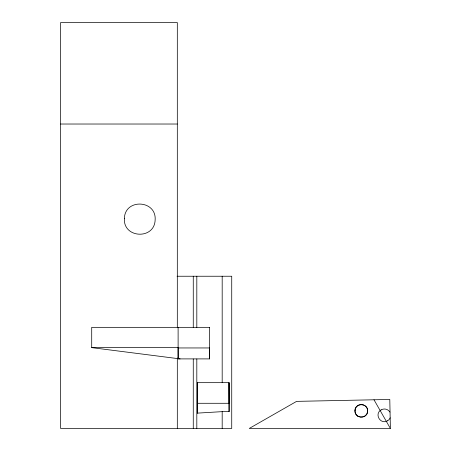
<?xml version="1.0" encoding="UTF-8"?>
<svg xmlns="http://www.w3.org/2000/svg" width="451" height="451" viewBox="0 0 451 451"><rect width="100%" height="100%" fill="white"/><g stroke="black" fill="none" stroke-linecap="round" stroke-linejoin="round"><path stroke-width="0.68" d="M197.673 413.105L222.185 411.645L229.091 411.65L229.035 382.668L197.617 382.668L197.673 413.105L197.617 382.668L197.623 403.284L229.091 403.284L229.046 382.668L229.091 411.65M60.614 124.025L177.311 124.025M177.085 276.238L231.729 276.238L231.729 428.45L60.614 428.45L60.614 22.55L177.311 22.55L177.311 327.68M209.557 327.336L91.711 327.336L91.711 347.631L180.09 358.9M91.711 347.631L178.111 347.631M209.557 347.631L209.557 347.952L178.1 347.952L178.128 358.9L209.557 358.9L209.529 327.336M390.386 428.45L249.256 428.45L296.611 401.367L389.794 399.462L390.386 428.45L373.997 399.783M209.529 347.952L209.557 358.9M222.185 276.238L222.185 382.668M222.185 411.645L222.185 428.45M196.816 276.238L196.816 327.443M196.816 359.007L196.816 428.45M193.265 276.238L193.265 327.443M193.265 359.007L193.265 428.45M178.111 327.336L178.128 358.9M177.311 357.981L177.311 428.45M390.171 417.829A6.872 6.545 60.2 0 1 387.494 420.8M387.505 420.806A6.99 6.664 60.2 0 1 386.315 421.33C380.131 423.731 374.933 414.655 380.148 410.545A6.985 6.658 60.3 0 1 381.202 409.796M381.258 409.886A6.534 6.224 60.3 0 1 389.963 412.096M354.965 410.652C354.311 418.827 367.774 419.238 367.644 411.058C368.292 402.878 354.836 402.472 354.965 410.652M124.386 218.352C122.943 238.387 154.535 239.994 155.144 219.925C156.587 199.883 124.989 198.277 124.386 218.352M357.812 416.149A6.342 6.342 0 0 0 367.633 411.233A6.342 6.342 0 0 0 358.466 405.184A6.342 6.342 0 0 0 357.812 416.149"/></g></svg>
